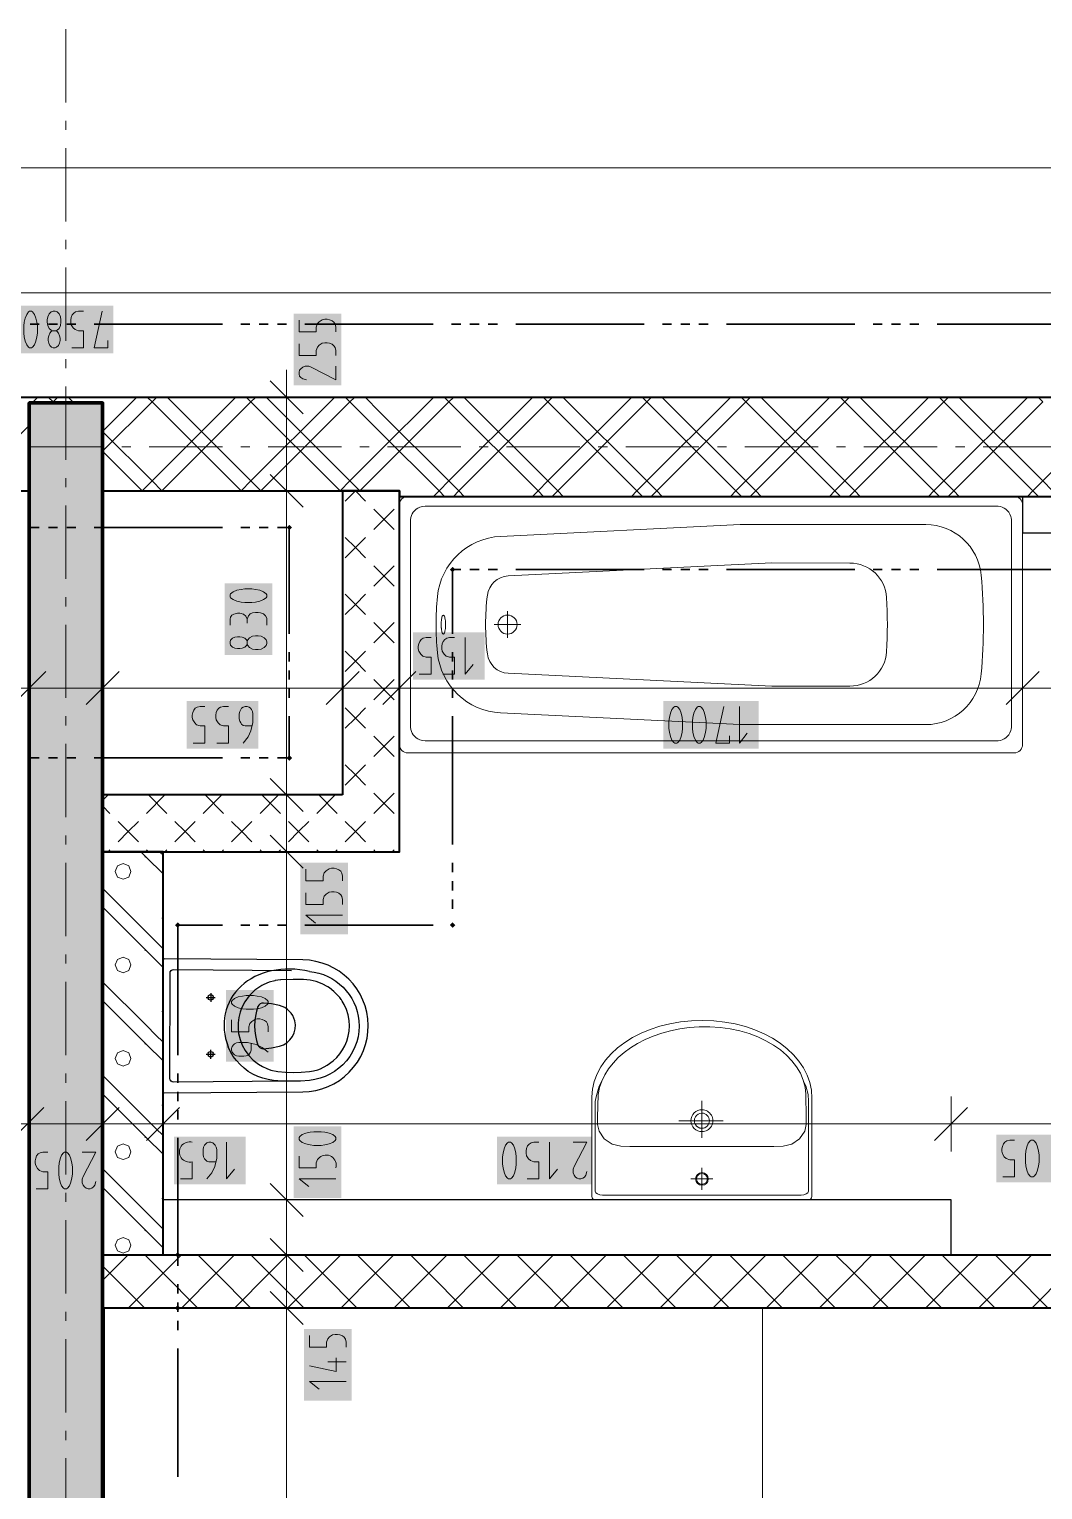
# Model space of a CAD drawing. Header units: millimetres. Extents: x 0 to 594, y 0 to 420.
# Drawn here: x 353.56 to 381.51, y 213.56 to 253.85 of the extents above; entities that cross this region are included whole.
import ezdxf

# ---------------------------------------------------------------- set-up
doc = ezdxf.new("R2010")
doc.units = ezdxf.units.MM
doc.header["$LTSCALE"] = 8
for name, color, linetype in [('PDF_Instalacni prizdivka do 1m', 7, 'Continuous'), ('PDF_Instalacni prizdivky', 7, 'Continuous'), ('PDF_Koty delkove', 7, 'Continuous'), ('PDF_Kuchyne', 7, 'Continuous'), ('PDF_Osy hlavni', 7, 'Continuous'), ('PDF_Pozarni useky', 7, 'Continuous'), ('PDF_Pricky CP', 7, 'Continuous'), ('PDF_Pricky zdene', 7, 'Continuous'), ('PDF_Sanita', 7, 'Continuous'), ('PDF_Steny akusticke', 7, 'Continuous'), ('PDF_Steny obvodove nosne', 7, 'Continuous')]:
    doc.layers.add(name, color=color, linetype=linetype)

msp = doc.modelspace()

# ---------------------------------------------------------------- linework, layer by layer
at = {"layer": 'PDF_Instalacni prizdivka do 1m', "lineweight": 25}
for points in [[(390.153, 240.964), (380.953, 240.964), (380.953, 239.953), (390.153, 239.953)], [(357.246, 220.037), (378.982, 220.037), (378.982, 221.553), (357.246, 221.553)]]:
    msp.add_lwpolyline(points, close=True, dxfattribs=at)
at = {"layer": 'PDF_Instalacni prizdivky', "lineweight": 40}
msp.add_lwpolyline([(355.578, 231.158), (355.578, 220.037), (357.246, 220.037), (357.246, 231.158)], close=True, dxfattribs=at)
at = {"layer": 'PDF_Instalacni prizdivky', "lineweight": 9}
for points in [[(356.791, 231.001), (356.635, 231.158)], [(357.246, 230.546), (356.791, 231.001)], [(357.246, 231.061), (357.15, 231.158)], [(356.147, 230.831), (355.994, 230.767), (355.93, 230.614), (355.994, 230.461), (356.147, 230.398), (356.3, 230.461)], [(356.3, 230.461), (356.363, 230.614), (356.3, 230.767), (356.147, 230.831)], [(357.246, 228.483), (357.049, 228.681), (356.791, 228.939), (355.578, 230.152)], [(356.533, 228.681), (355.578, 229.636)], [(357.246, 229.391), (357.219, 229.325), (357.246, 229.26)], [(356.791, 228.423), (356.533, 228.681)], [(357.246, 227.968), (356.791, 228.423)], [(357.246, 225.905), (357.049, 226.103), (356.791, 226.361), (355.578, 227.574)], [(356.533, 226.103), (355.578, 227.058)], [(357.246, 226.813), (357.219, 226.747), (357.246, 226.682)], [(356.791, 225.845), (356.533, 226.103)], [(357.246, 225.39), (356.791, 225.845)], [(357.246, 223.328), (357.049, 223.525), (356.791, 223.783), (355.578, 224.996)], [(356.533, 223.525), (355.578, 224.48)], [(357.246, 224.235), (357.219, 224.169), (357.246, 224.104)], [(356.791, 223.267), (356.533, 223.525)], [(357.246, 222.812), (356.791, 223.267)], [(357.246, 220.75), (357.049, 220.947), (356.791, 221.205), (355.578, 222.418)], [(356.533, 220.947), (355.578, 221.902)], [(357.246, 221.657), (357.219, 221.591), (357.246, 221.526)], [(356.791, 220.689), (356.533, 220.947)], [(357.246, 220.234), (356.791, 220.689)]]:
    msp.add_lwpolyline(points, dxfattribs=at)
for points in [[(356.147, 228.253), (355.994, 228.189), (355.93, 228.036), (355.994, 227.883), (356.147, 227.82), (356.3, 227.883), (356.363, 228.036), (356.3, 228.189)], [(356.147, 225.675), (355.994, 225.611), (355.93, 225.458), (355.994, 225.305), (356.147, 225.242), (356.3, 225.305), (356.363, 225.458), (356.3, 225.611)], [(356.147, 223.097), (355.994, 223.033), (355.93, 222.88), (355.994, 222.727), (356.147, 222.664), (356.3, 222.727), (356.363, 222.88), (356.3, 223.033)], [(356.147, 220.519), (355.994, 220.455), (355.93, 220.302), (355.994, 220.149), (356.147, 220.086), (356.3, 220.149), (356.363, 220.302), (356.3, 220.455)]]:
    msp.add_lwpolyline(points, close=True, dxfattribs=at)
at = {"layer": 'PDF_Instalacni prizdivky', "lineweight": 9, "transparency": 33554559}
for points in [[(356.753, 230.996), (356.73, 231.019), (356.775, 231.019), (356.753, 231.042)], [(356.753, 228.418), (356.73, 228.441), (356.775, 228.441), (356.753, 228.464)], [(356.753, 225.84), (356.73, 225.863), (356.775, 225.863), (356.753, 225.886)], [(356.753, 223.262), (356.73, 223.285), (356.775, 223.285), (356.753, 223.308)], [(356.753, 220.684), (356.73, 220.707), (356.775, 220.707), (356.753, 220.73)]]:
    msp.add_solid(points, dxfattribs=at)
at = {"layer": 'PDF_Koty delkove', "lineweight": 18}
for points in [[(511.924, 250.029), (492.486, 250.029), (472.901, 250.029), (471.435, 250.029), (163.798, 250.029)], [(419.32, 246.575), (408.047, 246.575), (400.263, 246.575), (392.883, 246.575), (316.251, 246.575), (308.871, 246.575), (297.902, 246.575), (295.324, 246.575), (286.428, 246.575), (283.85, 246.575), (272.881, 246.575), (265.501, 246.575), (188.87, 246.575)], [(354.324, 246.052), (354.269, 246.069), (354.216, 246.069), (354.162, 246.052), (354.107, 246.002), (354.068, 245.917), (354.054, 245.833)], [(354.054, 245.833), (354.054, 245.765), (354.068, 245.681), (354.107, 245.597), (354.162, 245.547), (354.188, 245.53), (354.297, 245.53), (354.324, 245.547), (354.378, 245.597), (354.418, 245.681), (354.432, 245.765), (354.432, 245.833), (354.418, 245.917), (354.378, 246.002), (354.324, 246.052)], [(354.729, 245.058), (355.053, 245.058), (355.053, 245.53), (354.917, 245.53), (354.823, 245.564), (354.769, 245.615), (354.716, 245.698), (354.702, 245.765), (354.702, 245.833), (354.716, 245.901), (354.742, 245.967), (354.783, 246.018), (354.836, 246.052), (354.917, 246.069), (355.053, 246.069)], [(355.728, 245.26), (355.728, 245.058), (355.35, 245.058), (355.565, 246.069)], [(360.998, 245.822), (360.998, 245.498), (361.469, 245.498), (361.469, 245.634), (361.504, 245.728), (361.554, 245.782), (361.638, 245.835), (361.705, 245.849), (361.773, 245.849), (361.84, 245.835), (361.907, 245.809), (361.958, 245.768), (361.992, 245.715), (362.009, 245.634), (362.009, 245.498)], [(354.297, 245.53), (354.324, 245.512), (354.364, 245.462), (354.391, 245.395), (354.405, 245.327), (354.405, 245.26), (354.391, 245.193), (354.364, 245.125), (354.31, 245.075), (354.269, 245.058), (354.216, 245.058), (354.175, 245.075), (354.121, 245.125), (354.094, 245.193), (354.081, 245.26), (354.081, 245.327), (354.094, 245.395), (354.121, 245.462), (354.162, 245.512), (354.188, 245.53)], [(360.998, 245.174), (360.998, 244.85), (361.469, 244.85), (361.469, 244.985), (361.504, 245.079), (361.554, 245.134), (361.638, 245.187), (361.705, 245.201), (361.773, 245.201), (361.84, 245.187), (361.907, 245.16), (361.958, 245.12), (361.992, 245.066), (362.009, 244.985), (362.009, 244.85)], [(360.655, 164.643), (360.655, 168.825), (360.655, 218.571), (360.655, 220.037), (360.655, 221.553), (360.655, 231.158), (360.655, 232.725), (360.655, 241.116), (360.655, 243.694), (360.655, 244.452)], [(362.009, 244.553), (362.009, 244.175), (361.335, 244.526), (361.267, 244.553), (361.166, 244.553), (361.099, 244.526), (361.049, 244.486), (361.014, 244.445), (360.998, 244.391), (360.998, 244.337), (361.014, 244.283), (361.049, 244.243), (361.099, 244.202), (361.199, 244.175)], [(361.11, 243.239), (360.2, 244.149)], [(361.413, 243.694), (360.655, 243.694), (359.896, 243.694)], [(361.11, 240.661), (360.2, 241.571)], [(361.413, 241.116), (360.655, 241.116), (359.896, 241.116)], [(359.7, 238.412), (359.498, 238.412), (359.398, 238.398), (359.28, 238.371), (359.179, 238.33), (359.111, 238.277), (359.095, 238.249), (359.095, 238.196), (359.111, 238.168), (359.179, 238.115), (359.28, 238.075), (359.398, 238.047), (359.498, 238.033), (359.7, 238.033), (359.801, 238.047), (359.92, 238.075), (360.021, 238.115), (360.088, 238.168), (360.106, 238.196), (360.106, 238.249)], [(360.106, 238.249), (360.088, 238.277), (360.021, 238.33), (359.92, 238.371), (359.801, 238.398), (359.7, 238.412)], [(360.106, 237.413), (360.106, 237.601), (360.071, 237.669), (360.021, 237.723), (359.937, 237.75), (359.869, 237.763), (359.801, 237.763), (359.717, 237.75), (359.651, 237.723), (359.6, 237.669), (359.566, 237.575)], [(359.095, 237.413), (359.095, 237.575), (359.111, 237.629), (359.145, 237.682), (359.196, 237.71), (359.296, 237.737), (359.364, 237.737), (359.465, 237.71), (359.532, 237.656), (359.566, 237.575), (359.566, 237.467)], [(359.111, 236.859), (359.095, 236.9), (359.095, 236.953), (359.111, 236.994), (359.161, 237.048), (359.229, 237.075), (359.296, 237.089), (359.364, 237.089), (359.431, 237.075), (359.498, 237.048), (359.549, 237.008), (359.566, 236.981)], [(364.314, 236.054), (364.638, 236.054), (364.638, 236.525), (364.502, 236.525), (364.408, 236.559), (364.354, 236.61), (364.301, 236.694), (364.287, 236.76), (364.287, 236.828), (364.301, 236.896), (364.327, 236.963), (364.368, 237.013), (364.421, 237.047), (364.502, 237.065), (364.638, 237.065)], [(364.962, 236.054), (365.286, 236.054), (365.286, 236.525), (365.15, 236.525), (365.057, 236.559), (365.002, 236.61), (364.949, 236.694), (364.935, 236.76), (364.935, 236.828), (364.949, 236.896), (364.976, 236.963), (365.016, 237.013), (365.069, 237.047), (365.15, 237.065)], [(365.15, 237.065), (365.286, 237.065)], [(365.583, 237.065), (365.583, 236.054), (365.799, 236.323)], [(359.566, 236.872), (359.549, 236.846), (359.498, 236.805), (359.431, 236.778), (359.364, 236.765), (359.296, 236.765), (359.229, 236.778), (359.161, 236.805), (359.111, 236.859)], [(355.578, 236.432), (355.578, 235.673), (355.578, 234.915)], [(362.2, 236.432), (362.2, 235.673), (362.2, 234.915)], [(363.767, 236.432), (363.767, 235.673), (363.767, 234.915)], [(380.953, 236.432), (380.953, 235.673), (380.953, 234.915)], [(354.011, 236.128), (353.101, 235.218)], [(356.033, 236.128), (355.123, 235.218)], [(362.655, 236.128), (361.745, 235.218)], [(364.222, 236.128), (363.312, 235.218)], [(381.408, 236.128), (380.498, 235.218)], [(390.153, 235.673), (386.944, 235.673), (383.668, 235.673), (381.638, 235.673), (381.206, 235.673), (380.953, 235.673), (375.751, 235.673), (363.767, 235.673), (362.2, 235.673), (355.578, 235.673), (353.556, 235.673), (346.934, 235.673), (345.367, 235.673), (328.181, 235.673), (318.981, 235.673), (317.869, 235.673)], [(358.078, 234.157), (358.402, 234.157), (358.402, 234.628), (358.267, 234.628), (358.173, 234.662), (358.119, 234.713), (358.065, 234.797), (358.052, 234.864), (358.052, 234.931), (358.065, 234.999), (358.092, 235.066), (358.133, 235.116), (358.186, 235.151), (358.267, 235.168), (358.402, 235.168)], [(358.727, 234.157), (359.051, 234.157), (359.051, 234.628), (358.915, 234.628), (358.821, 234.662), (358.767, 234.713), (358.714, 234.797), (358.7, 234.864), (358.7, 234.931), (358.714, 234.999), (358.74, 235.066), (358.781, 235.116), (358.834, 235.151), (358.915, 235.168)], [(358.915, 235.168), (359.051, 235.168)], [(359.699, 234.628), (359.51, 234.628), (359.456, 234.645), (359.415, 234.679), (359.388, 234.713), (359.362, 234.763), (359.348, 234.83), (359.348, 234.965), (359.362, 235.032), (359.388, 235.083), (359.415, 235.116), (359.456, 235.151), (359.51, 235.168), (359.563, 235.168), (359.618, 235.151), (359.658, 235.116), (359.685, 235.083), (359.712, 235.032), (359.726, 234.965), (359.726, 234.729), (359.672, 234.494), (359.591, 234.325), (359.456, 234.157)], [(372.225, 234.763), (372.211, 234.864), (372.184, 234.982), (372.143, 235.083), (372.09, 235.151), (372.062, 235.168), (372.009, 235.168), (371.981, 235.151), (371.928, 235.083), (371.887, 234.982), (371.861, 234.864), (371.847, 234.763)], [(372.873, 234.358), (372.873, 234.157), (372.495, 234.157), (372.71, 235.168)], [(373.143, 235.168), (373.143, 234.157), (373.358, 234.426)], [(371.847, 234.763), (371.847, 234.56), (371.861, 234.46), (371.887, 234.342), (371.928, 234.241), (371.981, 234.173), (372.009, 234.157), (372.062, 234.157), (372.09, 234.173), (372.143, 234.241), (372.184, 234.342), (372.211, 234.46), (372.225, 234.56), (372.225, 234.763)], [(361.11, 232.27), (360.2, 233.18)], [(361.413, 232.725), (360.655, 232.725), (359.896, 232.725)], [(361.11, 230.703), (360.2, 231.613)], [(361.413, 231.158), (360.655, 231.158), (359.896, 231.158)], [(361.188, 230.676), (361.188, 230.352), (361.659, 230.352), (361.659, 230.487), (361.693, 230.581), (361.744, 230.636), (361.828, 230.689), (361.894, 230.703), (361.962, 230.703), (362.03, 230.689), (362.096, 230.662), (362.147, 230.622), (362.181, 230.568), (362.199, 230.487), (362.199, 230.352)], [(361.188, 230.028), (361.188, 229.704), (361.659, 229.704), (361.659, 229.839), (361.693, 229.933), (361.744, 229.988), (361.828, 230.041)], [(361.828, 230.041), (361.894, 230.055), (361.962, 230.055), (362.03, 230.041), (362.096, 230.014), (362.147, 229.974), (362.181, 229.92), (362.199, 229.839), (362.199, 229.704)], [(362.199, 229.407), (361.188, 229.407), (361.456, 229.191)], [(359.138, 226.518), (359.138, 226.194), (359.609, 226.194), (359.609, 226.329), (359.644, 226.423), (359.694, 226.478), (359.778, 226.531), (359.845, 226.545), (359.913, 226.545), (359.98, 226.531), (360.047, 226.504), (360.098, 226.464), (360.132, 226.41), (360.149, 226.329), (360.149, 226.194)], [(360.149, 225.627), (359.98, 225.762), (359.812, 225.843), (359.576, 225.897), (359.339, 225.897), (359.273, 225.883), (359.222, 225.856), (359.189, 225.83), (359.154, 225.789), (359.138, 225.735), (359.138, 225.681), (359.154, 225.627), (359.189, 225.586), (359.222, 225.56), (359.273, 225.532), (359.339, 225.518), (359.475, 225.518), (359.542, 225.532)], [(359.542, 225.532), (359.609, 225.56), (359.66, 225.627), (359.677, 225.681), (359.677, 225.87)], [(353.961, 224.106), (353.051, 223.196)], [(356.033, 224.106), (355.123, 223.196)], [(355.578, 224.409), (355.578, 223.651), (355.578, 222.892)], [(357.701, 224.106), (356.791, 223.196)], [(357.246, 224.409), (357.246, 223.651), (357.246, 222.892)], [(379.437, 224.106), (378.527, 223.196)], [(378.982, 224.409), (378.982, 223.651), (378.982, 222.892)], [(390.153, 223.651), (382.309, 223.651), (378.982, 223.651), (357.246, 223.651), (355.578, 223.651), (353.506, 223.651), (351.989, 223.651), (330.152, 223.651), (318.981, 223.651), (317.869, 223.651)], [(354.072, 221.861), (354.072, 222.332), (353.936, 222.332), (353.842, 222.367), (353.788, 222.417), (353.735, 222.501), (353.721, 222.568), (353.721, 222.636), (353.735, 222.703), (353.761, 222.77), (353.802, 222.821), (353.855, 222.855), (353.936, 222.872), (354.072, 222.872)], [(355.017, 222.872), (355.395, 222.872), (355.044, 222.198), (355.017, 222.13), (355.017, 222.029), (355.044, 221.962), (355.084, 221.912), (355.125, 221.877), (355.179, 221.861), (355.233, 221.861), (355.287, 221.877), (355.327, 221.912), (355.368, 221.962), (355.395, 222.062)], [(358.7, 222.605), (358.511, 222.605), (358.457, 222.622), (358.416, 222.656), (358.39, 222.69), (358.363, 222.74), (358.349, 222.807), (358.349, 222.942), (358.363, 223.01), (358.39, 223.06), (358.416, 223.094), (358.457, 223.128), (358.511, 223.145), (358.565, 223.145), (358.619, 223.128), (358.659, 223.094), (358.686, 223.06), (358.714, 223.01), (358.727, 222.942), (358.727, 222.706), (358.673, 222.471), (358.592, 222.302), (358.457, 222.134)], [(358.997, 223.145), (358.997, 222.134), (359.213, 222.403)], [(367.287, 222.134), (367.611, 222.134), (367.611, 222.605), (367.476, 222.605), (367.382, 222.64), (367.327, 222.69), (367.274, 222.774), (367.26, 222.841), (367.26, 222.909), (367.274, 222.976), (367.301, 223.043), (367.341, 223.094), (367.395, 223.128), (367.476, 223.145), (367.611, 223.145)], [(367.908, 223.145), (367.908, 222.134), (368.124, 222.403)], [(368.556, 223.145), (368.935, 223.145), (368.583, 222.471), (368.556, 222.403), (368.556, 222.302), (368.583, 222.235), (368.624, 222.185), (368.664, 222.15), (368.718, 222.134), (368.772, 222.134), (368.826, 222.15), (368.867, 222.185), (368.907, 222.235), (368.935, 222.335)], [(380.408, 222.189), (380.732, 222.189), (380.732, 222.66), (380.597, 222.66), (380.503, 222.694), (380.448, 222.745), (380.395, 222.829), (380.381, 222.895), (380.381, 222.963), (380.395, 223.031), (380.422, 223.097), (380.462, 223.148), (380.516, 223.182), (380.597, 223.2), (380.732, 223.2)], [(381.272, 223.182), (381.245, 223.2), (381.191, 223.2), (381.164, 223.182), (381.11, 223.115), (381.07, 223.014), (381.043, 222.895), (381.029, 222.794)], [(381.029, 222.794), (381.029, 222.592), (381.043, 222.492), (381.07, 222.374), (381.11, 222.273), (381.164, 222.205), (381.191, 222.189), (381.245, 222.189), (381.272, 222.205), (381.326, 222.273), (381.366, 222.374), (381.394, 222.492), (381.408, 222.592), (381.408, 222.794), (381.394, 222.895), (381.366, 223.014), (381.326, 223.115), (381.272, 223.182)], [(362.014, 222.139), (361.003, 222.139), (361.272, 221.924)], [(353.748, 221.861), (354.072, 221.861)], [(361.11, 221.098), (360.2, 222.008)], [(361.413, 221.553), (360.655, 221.553), (359.896, 221.553)], [(361.11, 219.582), (360.2, 220.492)], [(361.413, 220.037), (360.655, 220.037), (359.896, 220.037)], [(361.11, 218.116), (360.2, 219.026)], [(361.413, 218.571), (360.655, 218.571), (359.896, 218.571)], [(361.284, 217.817), (361.284, 217.493), (361.755, 217.493), (361.755, 217.628), (361.79, 217.722), (361.84, 217.777), (361.924, 217.83), (361.991, 217.844), (362.059, 217.844), (362.126, 217.83), (362.193, 217.803), (362.244, 217.763), (362.278, 217.709), (362.295, 217.628), (362.295, 217.493)], [(362.025, 217.196), (362.025, 216.818), (361.284, 216.98)], [(362.295, 217.088), (361.79, 217.088)], [(362.295, 216.548), (361.284, 216.548), (361.553, 216.332)]]:
    msp.add_lwpolyline(points, dxfattribs=at)
for points in [[(353.406, 245.664), (353.406, 245.462), (353.42, 245.362), (353.446, 245.243), (353.487, 245.142), (353.54, 245.075), (353.568, 245.058), (353.621, 245.058), (353.649, 245.075), (353.702, 245.142), (353.743, 245.243), (353.77, 245.362), (353.784, 245.462), (353.784, 245.664), (353.77, 245.765), (353.743, 245.883), (353.702, 245.985), (353.649, 246.052), (353.621, 246.069), (353.568, 246.069), (353.54, 246.052), (353.487, 245.985), (353.446, 245.883), (353.42, 245.765)], [(359.869, 237.115), (359.801, 237.115), (359.717, 237.102), (359.633, 237.062), (359.583, 237.008), (359.566, 236.981), (359.566, 236.872), (359.583, 236.846), (359.633, 236.791), (359.717, 236.751), (359.801, 236.737), (359.869, 236.737), (359.953, 236.751), (360.038, 236.791), (360.088, 236.846), (360.106, 236.9), (360.106, 236.953), (360.088, 237.008), (360.038, 237.062), (359.953, 237.102)], [(371.199, 234.763), (371.199, 234.56), (371.213, 234.46), (371.239, 234.342), (371.28, 234.241), (371.333, 234.173), (371.361, 234.157), (371.414, 234.157), (371.442, 234.173), (371.495, 234.241), (371.536, 234.342), (371.563, 234.46), (371.577, 234.56), (371.577, 234.763), (371.563, 234.864), (371.536, 234.982), (371.495, 235.083), (371.442, 235.151), (371.414, 235.168), (371.361, 235.168), (371.333, 235.151), (371.28, 235.083), (371.239, 234.982), (371.213, 234.864)], [(359.744, 227.193), (359.542, 227.193), (359.442, 227.179), (359.323, 227.152), (359.222, 227.112), (359.154, 227.058), (359.138, 227.031), (359.138, 226.977), (359.154, 226.95), (359.222, 226.896), (359.323, 226.856), (359.442, 226.828), (359.542, 226.815), (359.744, 226.815), (359.845, 226.828), (359.963, 226.856), (360.064, 226.896), (360.132, 226.95), (360.149, 226.977), (360.149, 227.031), (360.132, 227.058), (360.064, 227.112), (359.963, 227.152), (359.845, 227.179)], [(361.609, 223.435), (361.407, 223.435), (361.307, 223.422), (361.188, 223.395), (361.087, 223.354), (361.02, 223.301), (361.003, 223.273), (361.003, 223.22), (361.02, 223.192), (361.087, 223.139), (361.188, 223.098), (361.307, 223.071), (361.407, 223.057), (361.609, 223.057), (361.71, 223.071), (361.828, 223.098), (361.929, 223.139), (361.997, 223.192), (362.014, 223.22), (362.014, 223.273), (361.997, 223.301), (361.929, 223.354), (361.828, 223.395), (361.71, 223.422)], [(354.369, 222.467), (354.369, 222.265), (354.383, 222.164), (354.409, 222.046), (354.45, 221.945), (354.503, 221.877), (354.531, 221.861), (354.584, 221.861), (354.612, 221.877), (354.665, 221.945), (354.706, 222.046), (354.734, 222.164), (354.747, 222.265), (354.747, 222.467), (354.734, 222.568), (354.706, 222.686), (354.665, 222.787), (354.612, 222.855), (354.584, 222.872), (354.531, 222.872), (354.503, 222.855), (354.45, 222.787), (354.409, 222.686), (354.383, 222.568)], [(366.612, 222.74), (366.612, 222.538), (366.626, 222.437), (366.653, 222.319), (366.693, 222.218), (366.747, 222.15), (366.774, 222.134), (366.828, 222.134), (366.855, 222.15), (366.909, 222.218), (366.949, 222.319), (366.977, 222.437), (366.99, 222.538), (366.99, 222.74), (366.977, 222.841), (366.949, 222.959), (366.909, 223.06), (366.855, 223.128), (366.828, 223.145), (366.774, 223.145), (366.747, 223.128), (366.693, 223.06), (366.653, 222.959), (366.626, 222.841)]]:
    msp.add_lwpolyline(points, close=True, dxfattribs=at)
for points in [[(357.728, 222.134), (358.052, 222.134), (358.052, 222.605, -1.306807), (358.052, 223.145)], [(361.003, 222.761), (361.003, 222.436), (361.474, 222.436), (361.474, 222.572), (361.509, 222.666), (361.559, 222.72, -0.753221), (362.014, 222.436)]]:
    msp.add_lwpolyline(points, format="xyb", dxfattribs=at)
at = {"layer": 'PDF_Koty delkove', "color": 7, "lineweight": 18, "true_color": 0xffffff, "transparency": 33554559}
for points in [[(355.88, 246.221), (353.254, 246.221), (355.88, 244.907), (353.254, 244.907)], [(362.161, 244.023), (362.161, 246), (360.847, 244.023), (360.847, 246)], [(360.257, 236.585), (360.257, 238.563), (358.943, 236.585), (358.943, 238.563)], [(366.113, 237.216), (364.136, 237.216), (366.113, 235.902), (364.136, 235.902)], [(359.878, 235.32), (357.9, 235.32), (359.878, 234.005), (357.9, 234.005)], [(373.673, 235.32), (371.047, 235.32), (373.673, 234.005), (371.047, 234.005)], [(362.35, 228.877), (362.35, 230.854), (361.036, 228.877), (361.036, 230.854)], [(360.301, 225.367), (360.301, 227.344), (358.987, 225.367), (358.987, 227.344)], [(359.527, 223.297), (357.55, 223.297), (359.527, 221.982), (357.55, 221.982)], [(362.166, 221.609), (362.166, 223.587), (360.852, 221.609), (360.852, 223.587)], [(369.086, 223.297), (366.461, 223.297), (369.086, 221.982), (366.461, 221.982)], [(382.855, 223.351), (380.23, 223.351), (382.855, 222.037), (380.23, 222.037)], [(355.547, 223.024), (353.57, 223.024), (355.547, 221.71), (353.57, 221.71)], [(362.447, 216.018), (362.447, 217.995), (361.133, 216.018), (361.133, 217.995)]]:
    msp.add_solid(points, dxfattribs=at)
at = {"layer": 'PDF_Kuchyne', "lineweight": 13}
msp.add_lwpolyline([(355.629, 194.308), (367.76, 194.308), (367.76, 200.374), (361.694, 200.374), (361.694, 212.505), (373.775, 212.505), (373.775, 218.571), (355.629, 218.571), (355.629, 212.505)], dxfattribs=at)
at = {"layer": 'PDF_Osy hlavni', "lineweight": 18}
for points in [[(354.567, 251.83), (354.567, 253.851)], [(354.567, 251.071), (354.567, 251.324)], [(354.567, 248.544), (354.567, 250.566)], [(354.567, 247.786), (354.567, 248.038)], [(354.567, 245.258), (354.567, 247.28)], [(354.567, 244.5), (354.567, 244.753)], [(354.567, 241.973), (354.567, 243.995)], [(355.6, 242.329), (353.578, 242.329)], [(356.358, 242.329), (356.106, 242.329)], [(358.886, 242.329), (356.864, 242.329)], [(359.644, 242.329), (359.391, 242.329)], [(362.172, 242.329), (360.15, 242.329)], [(362.93, 242.329), (362.677, 242.329)], [(365.457, 242.329), (363.435, 242.329)], [(366.215, 242.329), (365.963, 242.329)], [(368.743, 242.329), (366.721, 242.329)], [(369.501, 242.329), (369.248, 242.329)], [(372.028, 242.329), (370.006, 242.329)], [(372.787, 242.329), (372.534, 242.329)], [(375.314, 242.329), (373.292, 242.329)], [(376.072, 242.329), (375.82, 242.329)], [(378.6, 242.329), (376.578, 242.329)], [(379.358, 242.329), (379.105, 242.329)], [(381.885, 242.329), (379.863, 242.329)], [(354.567, 241.214), (354.567, 241.467)], [(354.567, 238.687), (354.567, 240.709)], [(354.567, 237.929), (354.567, 238.181)], [(354.567, 235.401), (354.567, 237.423)], [(354.567, 234.643), (354.567, 234.896)], [(354.567, 232.116), (354.567, 234.138)], [(354.567, 231.357), (354.567, 231.61)], [(354.567, 228.83), (354.567, 230.852)], [(354.567, 228.072), (354.567, 228.325)], [(354.567, 225.544), (354.567, 227.566)], [(354.567, 224.786), (354.567, 225.039)], [(354.567, 222.259), (354.567, 224.281)], [(354.567, 221.5), (354.567, 221.753)], [(354.567, 218.973), (354.567, 220.995)], [(354.567, 218.215), (354.567, 218.468)], [(354.567, 215.687), (354.567, 217.709)], [(354.567, 214.929), (354.567, 215.182)], [(354.567, 212.402), (354.567, 214.424)]]:
    msp.add_lwpolyline(points, dxfattribs=at)
at = {"layer": 'PDF_Pozarni useky', "lineweight": 30}
for points in [[(353.831, 245.716), (353.578, 245.716)], [(354.337, 245.716), (354.084, 245.716)], [(354.842, 245.716), (354.589, 245.716)], [(358.886, 245.716), (355.347, 245.716)], [(359.644, 245.716), (359.391, 245.716)], [(360.15, 245.716), (359.897, 245.716)], [(360.655, 245.716), (360.402, 245.716)], [(364.699, 245.716), (361.161, 245.716)], [(365.457, 245.716), (365.204, 245.716)], [(365.963, 245.716), (365.71, 245.716)], [(366.468, 245.716), (366.215, 245.716)], [(370.512, 245.716), (366.974, 245.716)], [(371.27, 245.716), (371.017, 245.716)], [(371.776, 245.716), (371.523, 245.716)], [(372.281, 245.716), (372.028, 245.716)], [(376.325, 245.716), (372.787, 245.716)], [(377.083, 245.716), (376.831, 245.716)], [(377.589, 245.716), (377.336, 245.716)], [(378.094, 245.716), (377.841, 245.716)], [(382.138, 245.716), (378.6, 245.716)], [(353.831, 240.105), (353.578, 240.105)], [(354.336, 240.105), (354.084, 240.105)], [(354.842, 240.105), (354.589, 240.105)], [(358.886, 240.105), (355.347, 240.105)], [(359.644, 240.105), (359.391, 240.105)], [(360.15, 240.105), (359.897, 240.105)], [(360.655, 240.105), (360.402, 240.105)], [(360.729, 237.17), (360.729, 240.105)], [(365.233, 237.17), (365.233, 238.942), (365.457, 238.942)], [(365.963, 238.942), (365.71, 238.942)], [(366.468, 238.942), (366.215, 238.942)], [(370.512, 238.942), (366.974, 238.942)], [(371.27, 238.942), (371.017, 238.942)], [(371.776, 238.942), (371.523, 238.942)], [(372.281, 238.942), (372.028, 238.942)], [(376.325, 238.942), (372.787, 238.942)], [(377.083, 238.942), (376.831, 238.942)], [(377.589, 238.942), (377.336, 238.942)], [(378.094, 238.942), (377.841, 238.942)], [(382.138, 238.942), (378.6, 238.942)], [(360.729, 236.412), (360.729, 236.665)], [(365.233, 236.412), (365.233, 236.665)], [(360.729, 235.907), (360.729, 236.16)], [(365.233, 235.907), (365.233, 236.16)], [(360.729, 235.401), (360.729, 235.654)], [(365.233, 235.401), (365.233, 235.654)], [(360.729, 233.746), (360.729, 234.896)], [(365.233, 231.357), (365.233, 234.896)], [(353.831, 233.746), (353.578, 233.746)], [(354.336, 233.746), (354.084, 233.746)], [(354.842, 233.746), (354.589, 233.746)], [(358.886, 233.746), (355.347, 233.746)], [(359.644, 233.746), (359.391, 233.746)], [(360.15, 233.746), (359.897, 233.746)], [(360.655, 233.746), (360.402, 233.746)], [(365.233, 230.599), (365.233, 230.852)], [(365.233, 230.094), (365.233, 230.346)], [(365.233, 229.588), (365.233, 229.841)], [(358.886, 229.136), (357.651, 229.136)], [(357.651, 225.544), (357.651, 229.083)], [(359.644, 229.136), (359.391, 229.136)], [(360.15, 229.136), (359.897, 229.136)], [(360.655, 229.136), (360.402, 229.136)], [(364.699, 229.136), (361.161, 229.136)], [(365.233, 229.136), (365.204, 229.136)], [(357.651, 224.786), (357.651, 225.039)], [(357.651, 224.281), (357.651, 224.533)], [(357.651, 223.775), (357.651, 224.028)], [(357.651, 220.037), (357.651, 223.27)], [(357.651, 219.731), (357.651, 220.037)], [(357.651, 218.973), (357.651, 219.226)], [(357.651, 218.571), (357.651, 218.72)], [(357.651, 218.468), (357.651, 218.571)], [(357.651, 217.962), (357.651, 218.215)], [(357.651, 213.918), (357.651, 217.457)]]:
    msp.add_lwpolyline(points, dxfattribs=at)
at = {"layer": 'PDF_Pozarni useky', "lineweight": 30, "transparency": 33554559}
for points in [[(360.729, 240.029), (360.653, 240.105), (360.805, 240.105), (360.729, 240.18)], [(360.805, 240.105), (360.729, 240.029), (360.729, 240.18), (360.653, 240.105)], [(365.233, 238.866), (365.157, 238.942), (365.309, 238.942), (365.233, 239.018)], [(365.309, 238.942), (365.233, 238.866), (365.233, 239.018), (365.157, 238.942)], [(360.805, 233.746), (360.729, 233.67), (360.729, 233.821), (360.653, 233.746)], [(360.729, 233.67), (360.653, 233.746), (360.805, 233.746), (360.729, 233.821)], [(357.651, 229.06), (357.575, 229.136), (357.726, 229.136), (357.651, 229.211)], [(357.726, 229.136), (357.651, 229.06), (357.651, 229.211), (357.575, 229.136)], [(365.309, 229.136), (365.233, 229.06), (365.233, 229.211), (365.157, 229.136)], [(365.233, 229.06), (365.157, 229.136), (365.309, 229.136), (365.233, 229.211)], [(357.651, 219.961), (357.575, 220.037), (357.726, 220.037), (357.651, 220.113)], [(357.651, 219.961), (357.575, 220.037), (357.726, 220.037), (357.651, 220.113)], [(357.651, 218.495), (357.575, 218.571), (357.726, 218.571), (357.651, 218.647)], [(357.651, 218.495), (357.575, 218.571), (357.726, 218.571), (357.651, 218.647)]]:
    msp.add_solid(points, dxfattribs=at)
at = {"layer": 'PDF_Pricky CP', "lineweight": 40}
for points in [[(362.2, 231.158), (363.767, 231.158), (363.767, 240.964), (363.767, 241.116), (363.211, 241.116), (362.2, 241.116), (362.2, 232.725)], [(362.2, 232.725), (355.578, 232.725), (355.578, 231.158), (355.629, 231.158), (362.2, 231.158)]]:
    msp.add_lwpolyline(points, dxfattribs=at)
at = {"layer": 'PDF_Pricky CP', "lineweight": 9}
for points in [[(362.834, 240.835), (362.554, 241.116), (362.273, 240.835)], [(362.554, 241.116), (362.554, 241.116)], [(362.554, 241.116), (362.554, 241.116)], [(363.618, 240.052), (363.057, 240.613)], [(363.618, 240.613), (363.057, 240.052)], [(362.834, 239.268), (362.554, 239.549), (362.273, 239.829)], [(362.273, 239.268), (362.554, 239.549), (362.834, 239.829)], [(363.618, 238.485), (363.057, 239.046)], [(363.618, 239.046), (363.057, 238.485)], [(362.834, 237.701), (362.554, 237.982), (362.273, 238.262)], [(362.273, 237.701), (362.554, 237.982), (362.834, 238.262)], [(363.618, 236.918), (363.057, 237.479)], [(363.618, 237.479), (363.057, 236.918)], [(362.834, 236.134), (362.554, 236.415), (362.273, 236.695)], [(362.273, 236.134), (362.554, 236.415), (362.834, 236.695)], [(363.618, 235.351), (363.057, 235.912)], [(363.618, 235.912), (363.057, 235.351)], [(362.834, 234.567), (362.554, 234.848), (362.273, 235.128)], [(362.273, 234.567), (362.554, 234.848), (362.834, 235.128)], [(363.618, 233.784), (363.057, 234.345)], [(363.618, 234.345), (363.057, 233.784)], [(362.834, 233), (362.554, 233.281), (362.273, 233.561)], [(362.273, 233), (362.554, 233.281), (362.834, 233.561)], [(355.73, 232.725), (355.578, 232.573)], [(357.297, 232.725), (356.789, 232.217)], [(357.35, 232.217), (356.842, 232.725)], [(358.864, 232.725), (358.356, 232.217)], [(358.917, 232.217), (358.409, 232.725)], [(360.431, 232.725), (359.923, 232.217)], [(360.484, 232.217), (359.976, 232.725)], [(361.998, 232.725), (361.49, 232.217)], [(362.051, 232.217), (361.543, 232.725)], [(363.618, 232.217), (363.057, 232.778)], [(363.618, 232.778), (363.057, 232.217)], [(355.783, 232.217), (355.578, 232.421)], [(356.286, 231.714), (356.005, 231.994)], [(356.286, 231.714), (356.005, 231.433)], [(356.566, 231.433), (356.286, 231.714), (356.566, 231.994)], [(357.853, 231.714), (357.572, 231.994)], [(357.853, 231.714), (357.572, 231.433)], [(358.133, 231.433), (357.853, 231.714), (358.133, 231.994)], [(359.42, 231.714), (359.139, 231.994)], [(359.42, 231.714), (359.139, 231.433)], [(359.7, 231.433), (359.42, 231.714), (359.7, 231.994)], [(360.987, 231.714), (360.706, 231.994)], [(360.987, 231.714), (360.706, 231.433)], [(361.267, 231.433), (360.987, 231.714), (361.267, 231.994)], [(362.834, 231.433), (362.554, 231.714), (362.273, 231.994)], [(362.273, 231.433), (362.554, 231.714), (362.834, 231.994)], [(355.783, 231.211), (355.73, 231.158)], [(356.842, 231.158), (356.789, 231.211)], [(357.35, 231.211), (357.297, 231.158)], [(358.409, 231.158), (358.356, 231.211)], [(358.917, 231.211), (358.864, 231.158)], [(359.976, 231.158), (359.923, 231.211)], [(360.484, 231.211), (360.431, 231.158)], [(361.543, 231.158), (361.49, 231.211)], [(362.051, 231.211), (361.998, 231.158)], [(363.11, 231.158), (363.057, 231.211)], [(363.618, 231.211), (363.565, 231.158)]]:
    msp.add_lwpolyline(points, dxfattribs=at)
at = {"layer": 'PDF_Pricky zdene', "lineweight": 9}
for points in [[(356.286, 220.037), (355.78, 219.531), (355.578, 219.329)], [(357.752, 220.037), (357.246, 219.531), (356.286, 218.571)], [(358.207, 218.571), (357.246, 219.531), (356.741, 220.037)], [(359.218, 220.037), (358.712, 219.531), (357.752, 218.571)], [(359.672, 218.571), (358.712, 219.531), (358.207, 220.037)], [(360.683, 220.037), (360.178, 219.531), (359.218, 218.571)], [(361.138, 218.571), (360.178, 219.531), (359.672, 220.037)], [(362.149, 220.037), (361.644, 219.531), (360.683, 218.571)], [(362.604, 218.571), (361.644, 219.531), (361.138, 220.037)], [(363.615, 220.037), (363.11, 219.531), (362.149, 218.571)], [(364.07, 218.571), (363.11, 219.531), (362.604, 220.037)], [(365.081, 220.037), (364.576, 219.531), (363.615, 218.571)], [(365.536, 218.571), (364.576, 219.531), (364.07, 220.037)], [(366.547, 220.037), (366.042, 219.531), (365.081, 218.571)], [(367.002, 218.571), (366.042, 219.531), (365.536, 220.037)], [(368.013, 220.037), (367.507, 219.531), (366.547, 218.571)], [(368.468, 218.571), (367.507, 219.531), (367.002, 220.037)], [(369.479, 220.037), (368.973, 219.531), (368.013, 218.571)], [(369.934, 218.571), (368.973, 219.531), (368.468, 220.037)], [(370.945, 220.037), (370.439, 219.531), (369.479, 218.571)], [(371.4, 218.571), (370.439, 219.531), (369.934, 220.037)], [(372.411, 220.037), (371.905, 219.531), (370.945, 218.571)], [(372.866, 218.571), (371.905, 219.531), (371.4, 220.037)], [(373.877, 220.037), (373.371, 219.531), (372.411, 218.571)], [(374.332, 218.571), (373.371, 219.531), (372.866, 220.037)], [(375.342, 220.037), (374.837, 219.531), (373.877, 218.571)], [(375.797, 218.571), (374.837, 219.531), (374.332, 220.037)], [(376.808, 220.037), (376.303, 219.531), (375.342, 218.571)], [(377.263, 218.571), (376.303, 219.531), (375.797, 220.037)], [(378.274, 220.037), (377.769, 219.531), (376.808, 218.571)], [(378.729, 218.571), (377.769, 219.531), (377.263, 220.037)], [(379.74, 220.037), (379.235, 219.531), (378.274, 218.571)], [(380.195, 218.571), (379.235, 219.531), (378.729, 220.037)], [(381.206, 220.037), (380.701, 219.531), (379.74, 218.571)], [(381.661, 218.571), (380.701, 219.531), (380.195, 220.037)], [(382.672, 220.037), (382.167, 219.531), (381.206, 218.571)], [(356.741, 218.571), (355.78, 219.531), (355.578, 219.734)]]:
    msp.add_lwpolyline(points, dxfattribs=at)
at = {"layer": 'PDF_Pricky zdene', "lineweight": 40}
msp.add_lwpolyline([(355.578, 218.571), (355.578, 220.037), (357.246, 220.037), (390.153, 220.037), (391.265, 220.037), (391.265, 219.835), (391.265, 218.571), (391.265, 218.066), (389.799, 218.066), (389.799, 218.571), (355.629, 218.571)], close=True, dxfattribs=at)
at = {"layer": 'PDF_Sanita', "lineweight": 13}
for points in [[(380.722, 233.887), (380.721, 233.887), (363.999, 233.887, -0.41423), (363.767, 234.12), (363.767, 240.731, -0.41423), (363.999, 240.964), (380.721, 240.964, -0.41423), (380.953, 240.731), (380.953, 234.12, -0.41423), (380.722, 233.887)], [(366.192, 238.235, -0.364877), (366.764, 238.767), (374.036, 239.125), (376.191, 239.124, -0.395998), (377.2, 238.176, -0.031048), (377.2, 236.675, -0.39599), (376.191, 235.727), (374.036, 235.726), (366.764, 236.084, -0.364879), (366.192, 236.616)], [(369.167, 221.554, -0.414215), (369.075, 221.646), (369.075, 224.376, -0.00339), (369.075, 224.396)], [(375.141, 224.365), (375.14, 221.646, -0.414243), (375.051, 221.553), (375.048, 221.553), (375.028, 221.553), (369.187, 221.554), (369.167, 221.554), (369.165, 221.554), (369.167, 221.554), (369.187, 221.554)]]:
    msp.add_lwpolyline(points, format="xyb", dxfattribs=at)
for points in [[(372.36, 234.221), (380.282, 234.223), (380.339, 234.232), (380.391, 234.248), (380.447, 234.275), (380.492, 234.304), (380.537, 234.345), (380.572, 234.386), (380.605, 234.441), (380.63, 234.5), (380.642, 234.545), (380.649, 234.591), (380.65, 237.456), (380.649, 240.321), (380.642, 240.367), (380.63, 240.412), (380.605, 240.471), (380.572, 240.526), (380.537, 240.567), (380.492, 240.608), (380.447, 240.637), (380.391, 240.664), (380.339, 240.68), (380.282, 240.689), (372.36, 240.691), (364.48, 240.691), (364.405, 240.685), (364.366, 240.676), (364.329, 240.664), (364.277, 240.639), (364.229, 240.608), (364.182, 240.566), (364.149, 240.526), (364.12, 240.481), (364.097, 240.432), (364.08, 240.377), (364.072, 240.32), (364.07, 237.456)], [(366.749, 237.058), (366.749, 237.794)], [(364.07, 237.456), (364.072, 234.592), (364.08, 234.535), (364.097, 234.479), (364.12, 234.43), (364.149, 234.386), (364.182, 234.346), (364.229, 234.304), (364.277, 234.273), (364.329, 234.248), (364.366, 234.236), (364.405, 234.227), (364.48, 234.221), (372.36, 234.221)], [(364.929, 237.273), (364.933, 237.25), (364.94, 237.223), (364.949, 237.195), (364.962, 237.172), (364.978, 237.163), (364.994, 237.172), (365.007, 237.195), (365.017, 237.223), (365.023, 237.25), (365.028, 237.273), (365.031, 237.293), (365.033, 237.31), (365.034, 237.324), (365.035, 237.336), (365.036, 237.346), (365.037, 237.355), (365.038, 237.382), (365.039, 237.41), (365.039, 237.45), (365.037, 237.496), (365.036, 237.505), (365.035, 237.515), (365.034, 237.527), (365.033, 237.541), (365.031, 237.558), (365.028, 237.578), (365.023, 237.601), (365.017, 237.628), (365.007, 237.656), (364.994, 237.679), (364.978, 237.688), (364.962, 237.679), (364.949, 237.656), (364.94, 237.628), (364.933, 237.601), (364.929, 237.578), (364.926, 237.558), (364.924, 237.541), (364.922, 237.527), (364.921, 237.515), (364.921, 237.505), (364.92, 237.496), (364.919, 237.488), (364.918, 237.464), (364.918, 237.437), (364.918, 237.397)], [(364.918, 237.397), (364.921, 237.346), (364.921, 237.336), (364.922, 237.324), (364.924, 237.31), (364.926, 237.293), (364.929, 237.273)], [(367.117, 237.426), (366.381, 237.426)], [(374.904, 224.851), (374.975, 224.701), (375.041, 224.457), (375.05, 224.276), (375.047, 223.279)], [(369.168, 221.793), (369.169, 224.27), (369.199, 224.438), (369.278, 224.688), (369.349, 224.839)], [(369.25, 224.466), (369.23, 223.828), (369.233, 223.633), (369.272, 223.446), (369.414, 223.234), (369.629, 223.089), (369.869, 223.033), (370.119, 223.026), (374.096, 223.026), (374.347, 223.033), (374.586, 223.089), (374.801, 223.234), (374.944, 223.446), (374.983, 223.632), (374.987, 223.828), (374.975, 224.467)], [(372.108, 223.269), (372.108, 224.284)], [(372.691, 223.739), (371.473, 223.739)], [(375.047, 221.793), (375.047, 223.279)], [(372.108, 221.832), (372.108, 222.434)], [(372.409, 222.133), (371.806, 222.133)], [(369.371, 221.687), (374.844, 221.687)]]:
    msp.add_lwpolyline(points, dxfattribs=at)
for points in [[(366.556, 234.991), (373.16, 234.666), (378.28, 234.666, 0.387972), (379.81, 236.064, 0.045249), (379.81, 238.788, 0.387972), (378.28, 240.186), (373.16, 240.186), (366.556, 239.86, 0.372029), (364.815, 238.2, 0.048465), (364.815, 236.651, 0.372027)], [(372.108, 223.437, 1.000048), (372.108, 224.04, 0.414234), (371.806, 223.739, 0.414218)], [(372.108, 223.947, 1.000017), (372.108, 223.53, 1)], [(372.108, 221.957, 0.999924), (372.108, 222.309, 0.414161), (371.932, 222.133, 0.414161)], [(372.108, 221.985, 1.000048), (372.108, 222.281, 1.000098)]]:
    msp.add_lwpolyline(points, format="xyb", close=True, dxfattribs=at)
at = {"layer": 'PDF_Sanita', "lineweight": 25}
msp.add_lwpolyline([(361.103, 228.174), (357.298, 228.208), (357.297, 228.208), (357.262, 228.194), (357.247, 228.158), (357.245, 224.554), (357.245, 224.553), (357.261, 224.517), (357.296, 224.503), (361.102, 224.535), (361.281, 224.545), (361.457, 224.572), (361.63, 224.617), (361.797, 224.678), (361.957, 224.756), (362.11, 224.849), (362.253, 224.957), (362.384, 225.078), (362.503, 225.212), (362.609, 225.357), (362.699, 225.511), (362.774, 225.672), (362.833, 225.841), (362.875, 226.014), (362.899, 226.19), (362.906, 226.369, 0.409105)], format="xyb", close=True, dxfattribs=at)
for points in [[(360.789, 224.828), (357.54, 224.801), (357.501, 224.808), (357.468, 224.83), (357.446, 224.862), (357.438, 224.901), (357.438, 224.902), (357.439, 227.809), (357.439, 227.81), (357.447, 227.849), (357.469, 227.882), (357.502, 227.903), (357.541, 227.911), (360.79, 227.881)], [(361.29, 227.857), (361.418, 227.839), (361.544, 227.81), (361.668, 227.77), (361.788, 227.72), (361.903, 227.659), (362.012, 227.589), (362.115, 227.51), (362.211, 227.422), (362.299, 227.326), (362.379, 227.222), (362.449, 227.113), (362.51, 226.998), (362.56, 226.878), (362.6, 226.754), (362.628, 226.627), (362.646, 226.498), (362.653, 226.35), (362.646, 226.202), (362.624, 226.056), (362.588, 225.913), (362.537, 225.773), (362.474, 225.639), (362.397, 225.512), (362.308, 225.393), (362.208, 225.283), (362.098, 225.184), (361.979, 225.096), (361.851, 225.02), (361.718, 224.957), (361.578, 224.908), (361.434, 224.872), (361.289, 224.851), (361.038, 224.833), (360.789, 224.827), (360.539, 224.834), (360.289, 224.852), (360.143, 224.873), (360, 224.909), (359.86, 224.958), (359.727, 225.021), (359.599, 225.097), (359.48, 225.185), (359.37, 225.285), (359.27, 225.395), (359.181, 225.514), (359.105, 225.641), (359.041, 225.775)], [(359.781, 227.34), (359.619, 227.182), (359.502, 227.022), (359.412, 226.845), (359.371, 226.731), (359.335, 226.588), (359.317, 226.441), (359.315, 226.293), (359.331, 226.146), (359.37, 225.981), (359.43, 225.823), (359.51, 225.674), (359.61, 225.538), (359.735, 225.408), (359.877, 225.297), (359.877, 225.297), (359.989, 225.23), (360.108, 225.175), (360.224, 225.134), (360.417, 225.092), (360.622, 225.076), (360.622, 225.076), (360.85, 225.071), (361.06, 225.076), (361.285, 225.092), (361.4, 225.113), (361.513, 225.145), (361.513, 225.145), (361.592, 225.174), (361.592, 225.174), (361.776, 225.267), (361.943, 225.388), (362.039, 225.479), (362.125, 225.58), (362.2, 225.69), (362.263, 225.806), (362.316, 225.937), (362.355, 226.073), (362.379, 226.213), (362.387, 226.354), (362.378, 226.507), (362.35, 226.658), (362.305, 226.804), (362.242, 226.944), (362.242, 226.944), (362.186, 227.041), (362.165, 227.072), (362.157, 227.084)], [(362.157, 227.084), (362.119, 227.135), (362.068, 227.197), (361.96, 227.305), (361.841, 227.4), (361.791, 227.432), (361.638, 227.515), (361.474, 227.576), (361.468, 227.578), (361.308, 227.612), (361.121, 227.63), (361.121, 227.63), (361.102, 227.631), (360.838, 227.638), (360.5, 227.625), (360.489, 227.624), (360.339, 227.604), (360.327, 227.601), (360.176, 227.56), (360.031, 227.5), (359.968, 227.468), (359.781, 227.34)], [(360.129, 227.543), (360.108, 227.535)], [(357.246, 227.114), (357.246, 227.139)], [(358.439, 227.139), (358.682, 227.139)], [(358.561, 227.26), (358.561, 227.017)], [(359.775, 226.49), (359.769, 226.355), (359.775, 226.219), (359.793, 226.085), (359.823, 225.953), (359.865, 225.824), (359.888, 225.782), (359.924, 225.75), (359.968, 225.73), (360.015, 225.725), (360.24, 225.748), (360.461, 225.793), (360.46, 225.793), (360.567, 225.831), (360.664, 225.89), (360.748, 225.966), (360.815, 226.058), (360.864, 226.16), (360.891, 226.271), (360.897, 226.384), (360.88, 226.496), (360.856, 226.57), (360.822, 226.64), (360.779, 226.705), (360.728, 226.764), (360.669, 226.815), (360.604, 226.858), (360.534, 226.892), (360.46, 226.916), (360.461, 226.916), (360.24, 226.961), (360.016, 226.984), (359.968, 226.979), (359.924, 226.96), (359.889, 226.927), (359.865, 226.886)], [(359.865, 226.886), (359.823, 226.757), (359.793, 226.625), (359.775, 226.49)], [(358.56, 225.693), (358.56, 225.45)], [(357.246, 225.572), (357.246, 225.597)], [(358.439, 225.572), (358.681, 225.572)]]:
    msp.add_lwpolyline(points, dxfattribs=at)
at = {"layer": 'PDF_Sanita', "lineweight": 13}
msp.add_circle((366.749, 237.426), 0.263, dxfattribs=at)
at = {"layer": 'PDF_Sanita', "lineweight": 25}
for centre in [(358.561, 227.139), (358.56, 225.572)]:
    msp.add_circle(centre, 0.0758, dxfattribs=at)
at = {"layer": 'PDF_Sanita', "lineweight": 9}
msp.add_arc((372.784, 237.426), 6.641, 173.0014, 186.9986, dxfattribs=at)
at = {"layer": 'PDF_Sanita', "lineweight": 25}
msp.add_ellipse((361.082, 226.062), major_axis=(-2.023, 0.92), ratio=0.79936, start_param=4.964115, end_param=6.955356, dxfattribs=at)
at = {"layer": 'PDF_Sanita', "lineweight": 13}
for points in [[(372.129, 226.507), (370.454, 226.515), (369.087, 225.57), (369.075, 224.396)], [(375.141, 224.365), (375.152, 225.54), (373.804, 226.499), (372.129, 226.507)], [(372.032, 226.326), (370.572, 226.269), (369.375, 225.469), (369.25, 224.466)], [(374.975, 224.467), (374.933, 225.554), (373.615, 226.387), (372.032, 226.326)], [(369.168, 221.793), (369.168, 221.734), (369.259, 221.687), (369.371, 221.687)], [(374.844, 221.687), (374.956, 221.687), (375.047, 221.734), (375.047, 221.793)], [(375.14, 221.646), (375.14, 221.646), (375.14, 221.646), (375.14, 221.646)], [(369.167, 221.554), (369.167, 221.554), (369.167, 221.554), (369.167, 221.554)]]:
    msp.add_open_spline(points, degree=3, dxfattribs=at)
at = {"layer": 'PDF_Steny akusticke', "lineweight": 40}
for points in [[(318.981, 240.964), (345.367, 240.964), (345.367, 241.116), (353.556, 241.116), (353.556, 243.542), (355.578, 243.542), (355.578, 241.116), (362.2, 241.116), (363.211, 241.116), (363.767, 241.116), (363.767, 240.964), (390.153, 240.964)], [(363.211, 243.694), (345.367, 243.694)], [(390.305, 243.694), (363.211, 243.694)]]:
    msp.add_lwpolyline(points, dxfattribs=at)
at = {"layer": 'PDF_Steny akusticke', "lineweight": 9}
for points in [[(353.637, 243.542), (353.789, 243.694)], [(354.243, 243.542), (354.213, 243.572), (354.092, 243.694)], [(354.183, 243.542), (354.213, 243.572), (354.335, 243.694)], [(354.789, 243.542), (354.638, 243.694)], [(357.216, 241.116), (356.943, 241.389), (355.578, 242.753), (356.518, 243.694)], [(355.578, 242.207), (356.943, 243.572), (357.064, 243.694)], [(359.4, 241.116), (356.943, 243.572), (356.822, 243.694)], [(356.943, 241.389), (359.248, 243.694)], [(357.216, 241.116), (359.672, 243.572), (359.794, 243.694)], [(359.945, 241.116), (359.672, 241.389), (357.367, 243.694)], [(362.129, 241.116), (359.672, 243.572), (359.551, 243.694)], [(359.672, 241.389), (361.977, 243.694)], [(359.945, 241.116), (362.402, 243.572), (362.523, 243.694)], [(362.675, 241.116), (362.402, 241.389), (360.097, 243.694)], [(363.211, 242.763), (362.402, 243.572), (362.281, 243.694)], [(363.211, 243.309), (362.827, 243.694)], [(363.211, 241.651), (365.132, 243.572), (365.01, 243.694)], [(363.211, 242.197), (364.707, 243.694)], [(365.132, 241.389), (367.437, 243.694)], [(365.132, 243.572), (365.253, 243.694)], [(367.588, 241.116), (365.132, 243.572)], [(365.405, 241.116), (367.861, 243.572), (367.74, 243.694)], [(368.286, 240.964), (368.134, 241.116), (367.861, 241.389), (365.556, 243.694)], [(367.861, 241.389), (370.166, 243.694)], [(367.861, 243.572), (367.983, 243.694)], [(370.318, 241.116), (367.861, 243.572)], [(368.134, 241.116), (370.591, 243.572), (370.47, 243.694)], [(371.016, 240.964), (370.864, 241.116), (370.591, 241.389), (368.286, 243.694)], [(370.591, 241.389), (372.896, 243.694)], [(370.591, 243.572), (370.712, 243.694)], [(373.048, 241.116), (370.591, 243.572)], [(370.864, 241.116), (373.321, 243.572), (373.199, 243.694)], [(373.745, 240.964), (373.593, 241.116), (373.321, 241.389), (371.016, 243.694)], [(373.321, 241.389), (375.626, 243.694)], [(373.321, 243.572), (373.442, 243.694)], [(375.777, 241.116), (373.321, 243.572)], [(373.593, 241.116), (376.05, 243.572), (375.929, 243.694)], [(376.475, 240.964), (376.323, 241.116), (376.05, 241.389), (373.745, 243.694)], [(376.05, 241.389), (378.355, 243.694)], [(376.05, 243.572), (376.171, 243.694)], [(378.507, 241.116), (376.05, 243.572)], [(376.323, 241.116), (378.78, 243.572), (378.658, 243.694)], [(379.204, 240.964), (379.053, 241.116), (378.78, 241.389), (376.475, 243.694)], [(378.507, 241.116), (378.78, 241.389), (381.085, 243.694)], [(378.78, 243.572), (378.901, 243.694)], [(381.388, 240.964), (381.236, 241.116), (378.78, 243.572)], [(379.053, 241.116), (381.509, 243.572), (381.388, 243.694)], [(381.934, 240.964), (381.782, 241.116), (381.509, 241.389), (379.204, 243.694)], [(381.085, 240.964), (381.236, 241.116), (381.509, 241.389), (383.814, 243.694)], [(365.556, 240.964), (365.405, 241.116), (365.132, 241.389), (363.211, 243.309)], [(351.757, 241.116), (353.556, 242.915)], [(364.859, 241.116), (363.211, 242.763)], [(356.67, 241.116), (355.578, 242.207)], [(362.402, 241.389), (363.211, 242.197)], [(356.67, 241.116), (356.943, 241.389)], [(359.4, 241.116), (359.672, 241.389)], [(362.129, 241.116), (362.402, 241.389)], [(362.675, 241.116), (363.211, 241.651)], [(364.859, 241.116), (365.132, 241.389)], [(367.588, 241.116), (367.861, 241.389)], [(370.318, 241.116), (370.591, 241.389)], [(373.048, 241.116), (373.321, 241.389)], [(375.777, 241.116), (376.05, 241.389)], [(365.01, 240.964), (364.859, 241.116), (364.707, 240.964)], [(365.253, 240.964), (365.405, 241.116)], [(367.74, 240.964), (367.588, 241.116), (367.437, 240.964)], [(367.983, 240.964), (368.134, 241.116)], [(370.47, 240.964), (370.318, 241.116), (370.166, 240.964)], [(370.712, 240.964), (370.864, 241.116)], [(373.199, 240.964), (373.048, 241.116), (372.896, 240.964)], [(373.442, 240.964), (373.593, 241.116)], [(375.929, 240.964), (375.777, 241.116), (375.626, 240.964)], [(376.171, 240.964), (376.323, 241.116)], [(378.658, 240.964), (378.507, 241.116), (378.355, 240.964)], [(378.901, 240.964), (379.053, 241.116)]]:
    msp.add_lwpolyline(points, dxfattribs=at)
at = {"layer": 'PDF_Steny obvodove nosne', "lineweight": 70}
msp.add_lwpolyline([(355.578, 156.144), (355.578, 158.52), (355.578, 231.158), (355.578, 241.116), (355.578, 243.542), (353.556, 243.542), (353.556, 241.116), (353.556, 232.725), (353.556, 231.158), (353.556, 158.52), (353.556, 156.144)], close=True, dxfattribs=at)
at = {"layer": 'PDF_Steny obvodove nosne', "color": 9, "lineweight": 9, "true_color": 0xc0c0c0, "transparency": 33554559}
msp.add_solid([(355.578, 156.144), (355.578, 243.542), (353.556, 156.144), (353.556, 243.542)], dxfattribs=at)

doc.saveas('drawing.dxf')
